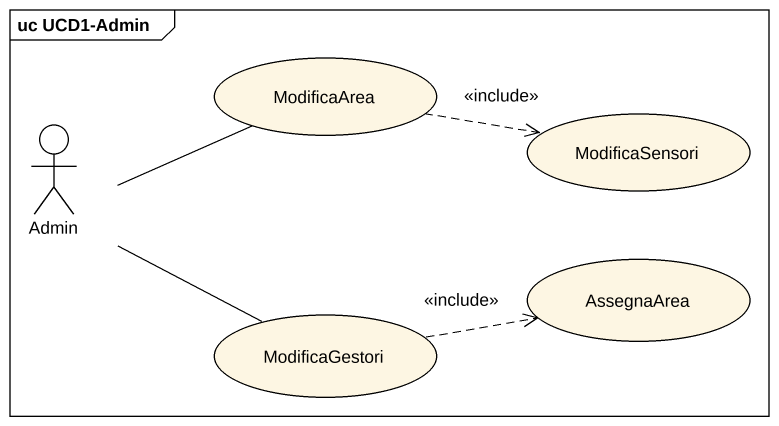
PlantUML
@startuml
mainframe uc UCD1-Admin
usecase ModificaArea
actor Admin
usecase ModificaSensori
usecase ModificaGestori
usecase AssegnaArea
ModificaArea .right.> ModificaSensori : <<include>>
Admin -right- ModificaArea
Admin -right- ModificaGestori
ModificaGestori .right.> AssegnaArea : <<include>>
@enduml
